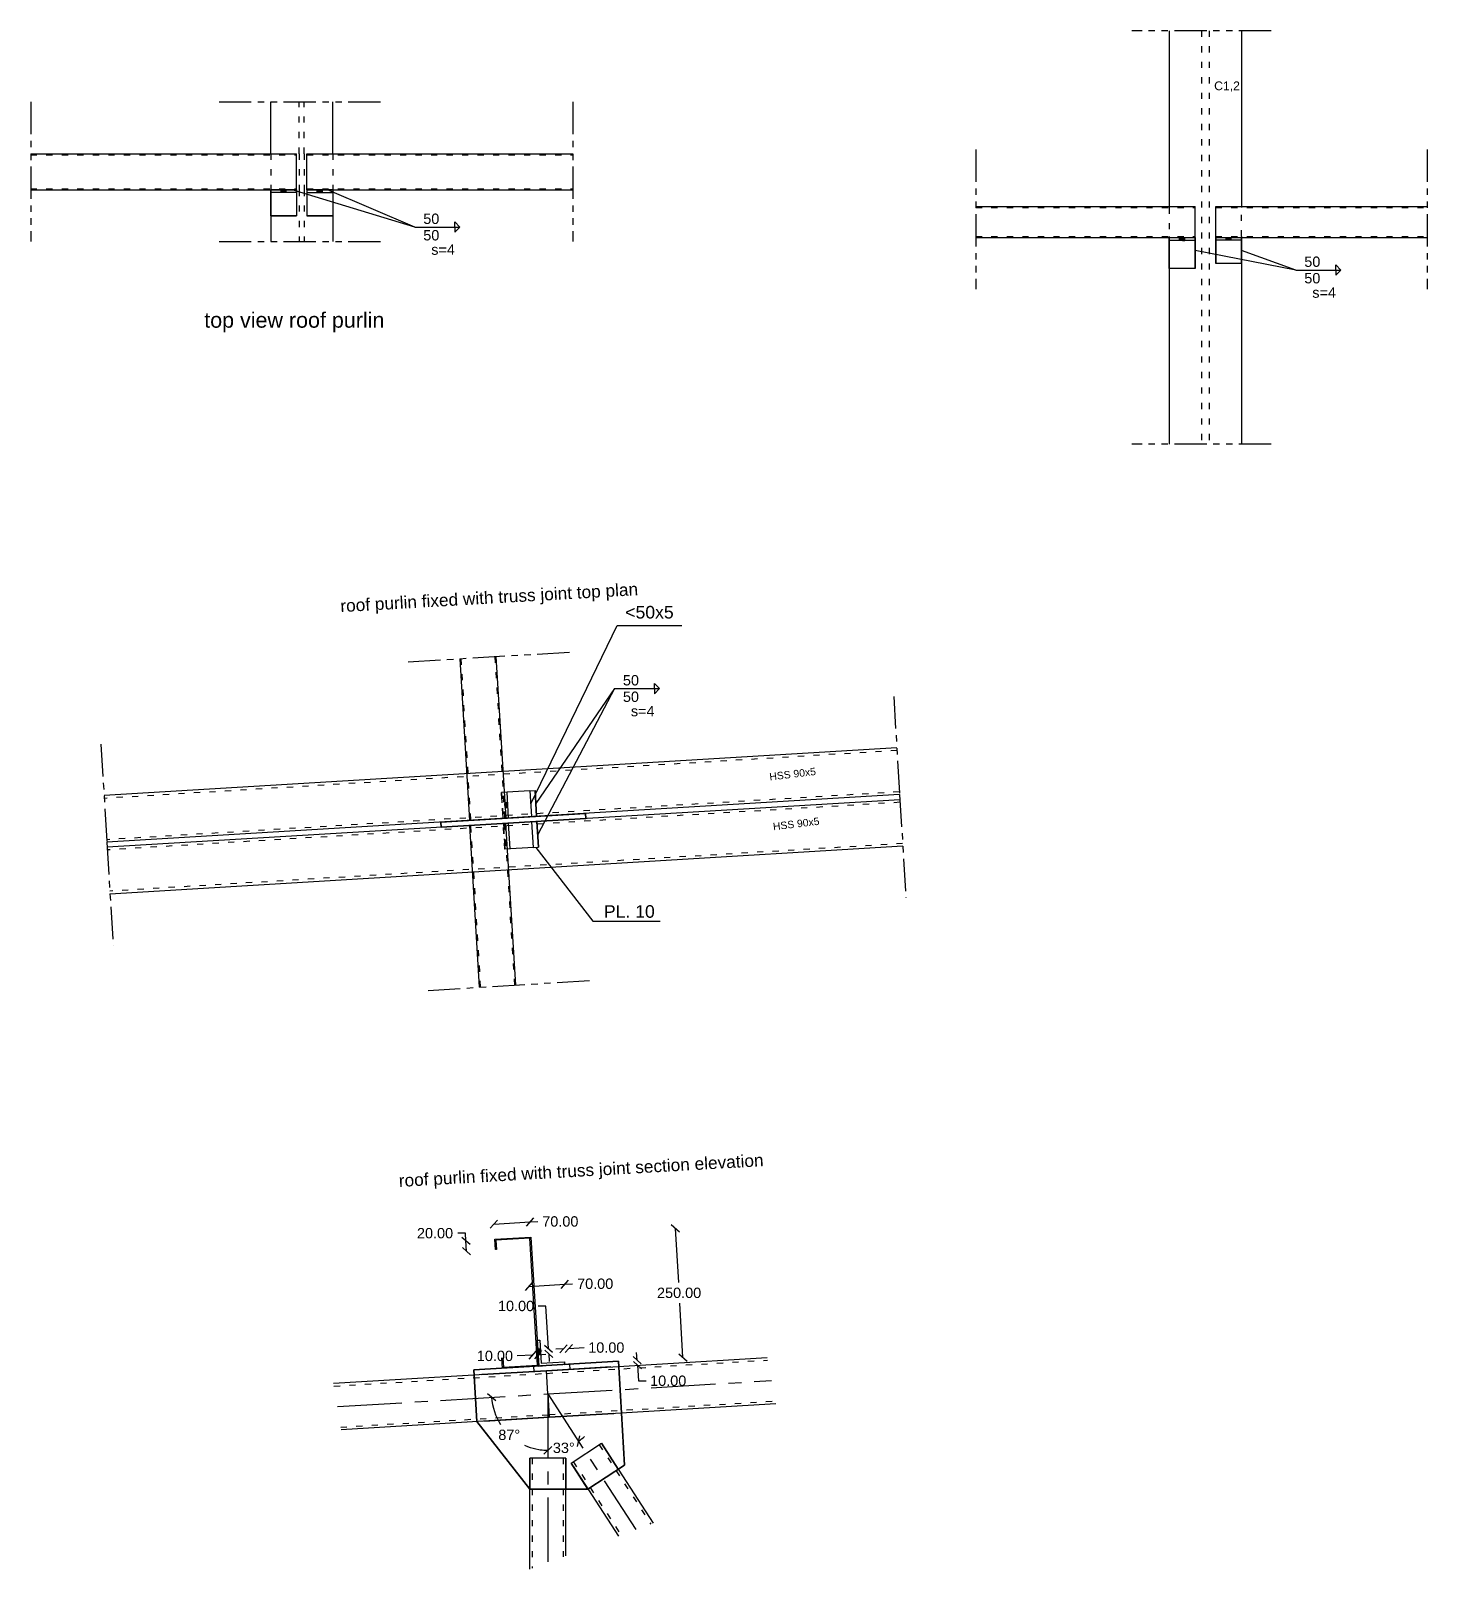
# Model space of a CAD drawing. Header units: inches. Extents: x -15 to 1885144, y -42615 to 866270.
# Drawn here: x 877594 to 880294, y 58402 to 61378 of the extents above; entities that cross this region are included whole.
import ezdxf

# ---------------------------------------------------------------- set-up
doc = ezdxf.new("R2010")
doc.units = ezdxf.units.IN
doc.header["$LTSCALE"] = 100
doc.header["$MEASUREMENT"] = 0
for name, pattern in [('CENTER', [2, 1.25, -0.25, 0.25, -0.25]), ('dash line', [30, 12, -18]), ('PHANTOM2', [1.25, 0.625, -0.125, 0.125, -0.125, 0.125, -0.125])]:
    doc.linetypes.add(name, pattern=pattern)
for name, color, linetype in [('bolt', 1, 'Continuous'), ('sections', 3, 'Continuous'), ('sections Dimensions', 6, 'Continuous'), ('text', 3, 'Continuous')]:
    doc.layers.add(name, color=color, linetype=linetype)
doc.layers.add('gusset plate', color=1, linetype='Continuous', lineweight=35)
doc.layers.add('weld', color=2, linetype='Continuous', lineweight=35)
doc.styles.get("Standard").update_dxf_attribs({"font": 'arial.ttf'})
doc.dimstyles.new('connections', dxfattribs={"dimtxt": 20, "dimasz": 15, "dimexe": 0.0625, "dimexo": 0.0625, "dimgap": 10, "dimtad": 0, "dimtih": 1, "dimtoh": 1, "dimzin": 0, "dimdsep": 46, "dimtxsty": 'Standard', "dimblk": 'OBLIQUE', "dimcen": 0.09, "dimse1": 1, "dimse2": 1, "dimclrd": 256, "dimclre": 256, "dimclrt": 256, "dimadec": 0, "dimazin": 0, "dimtfac": 1, "dimtofl": 0, "dimtmove": 0, "dimatfit": 3, "dimfxl": 1, "dimtfillclr": 256, "dimtolj": 1, "dimtzin": 0, "dimlwe": -1, "dimarcsym": 0})
pattern_1 = [(45, (0, 0), (-0.088388347648, 0.088388347648), [])]

# ---------------------------------------------------------------- blocks, each defined once
blk = doc.blocks.new('_Oblique')
at = {"color": 0, "linetype": 'ByBlock', "lineweight": -2}
blk.add_line((-0.5, -0.5), (0.5, 0.5), dxfattribs=at)
blk = doc.blocks.new('*D761')
at = {"layer": 'Defpoints', "color": 0, "linetype": 'CENTER', "transparency": 16777216}
for p in [(878593.4, 58741.1), (878593.4, 58741.1), (878614.1, 58634.3), (878763.7, 58478.8), (878593.4, 58415.1)]:
    blk.add_point(p, dxfattribs=at)
at = {"layer": 'sections Dimensions', "lineweight": -2, "transparency": 16777216}
for start, end in [(302.9977, 310.9041), (262.0936, 270)]:
    blk.add_arc((878593.4, 58741.1), 108.8, start, end, dxfattribs=at)
at = {"layer": 'sections Dimensions', "linetype": 'CENTER', "lineweight": -2, "transparency": 16777216, "xscale": 15, "yscale": 15, "zscale": 15}
for p, rotation in [((878593.4, 58632.3), 1.902478174997668e-11), ((878652.6, 58649.9), 212.9977051011944)]:
    blk.add_blockref('_Oblique', p, dxfattribs=dict(at, rotation=rotation))
at = {"layer": 'sections Dimensions', "linetype": 'CENTER', "transparency": 16777216, "insert": (878624.3, 58636.8), "char_height": 20, "attachment_point": 5}
blk.add_mtext('\\A1;33°', dxfattribs=at)
blk = doc.blocks.new('*D762')
at = {"layer": 'Defpoints', "color": 0, "linetype": 'CENTER', "transparency": 16777216}
for p in [(878593.4, 58741.1), (878593.4, 58741.1), (878186.4, 58716.7), (878501.4, 58683), (878593.4, 58415.1)]:
    blk.add_point(p, dxfattribs=at)
at = {"layer": 'sections Dimensions', "lineweight": -2, "transparency": 16777216}
for start, end in [(183.4336, 212.8326), (245.5925, 270)]:
    blk.add_arc((878593.4, 58741.1), 108.8, start, end, dxfattribs=at)
at = {"layer": 'sections Dimensions', "linetype": 'CENTER', "lineweight": -2, "transparency": 16777216, "xscale": 15, "yscale": 15, "zscale": 15}
for p, rotation in [((878484.8, 58734.6), 93.43363036246292), ((878593.4, 58632.3), 3.269384762916161e-11)]:
    blk.add_blockref('_Oblique', p, dxfattribs=dict(at, rotation=rotation))
at = {"layer": 'sections Dimensions', "linetype": 'CENTER', "transparency": 16777216, "insert": (878518.8, 58661.9), "char_height": 20, "attachment_point": 5}
blk.add_mtext('\\A1;87°', dxfattribs=at)
blk = doc.blocks.new('*D763')
at = {"layer": 'Defpoints', "color": 0, "ltscale": 10, "transparency": 16777216}
for p in [(878578.8, 58827.9), (878579.4, 58817.9), (878594.8, 58828.8)]:
    blk.add_point(p, dxfattribs=at)
at = {"layer": 'sections Dimensions', "lineweight": -2, "ltscale": 10, "transparency": 16777216}
for p, q in [((878589.8, 58911.3), (878574.8, 58911.3)), ((878594.8, 58828.8), (878589.8, 58911.3)), ((878595.4, 58818.9), (878596.3, 58803.9))]:
    blk.add_line(p, q, dxfattribs=at)
at = {"layer": 'sections Dimensions', "lineweight": -2, "ltscale": 10, "transparency": 16777216, "xscale": 15, "yscale": 15, "zscale": 15}
for p, rotation in [((878594.8, 58828.8), 273.4336303636615), ((878595.4, 58818.9), 93.43363036366145)]:
    blk.add_blockref('_Oblique', p, dxfattribs=dict(at, rotation=rotation))
at = {"layer": 'sections Dimensions', "ltscale": 10, "transparency": 16777216, "insert": (878532, 58911.3), "char_height": 20, "attachment_point": 5}
blk.add_mtext('\\A1;10.00', dxfattribs=at)
blk = doc.blocks.new('*D764')
at = {"layer": 'Defpoints', "color": 0, "ltscale": 10, "transparency": 16777216}
for p in [(878626.4, 58953.4), (878566.4, 58784.6), (878636.2, 58788.8)]:
    blk.add_point(p, dxfattribs=at)
at = {"layer": 'sections Dimensions', "lineweight": -2, "ltscale": 10, "transparency": 16777216}
for p, q in [((878556.5, 58949.2), (878626.4, 58953.4)), ((878626.4, 58953.4), (878641.3, 58954.3))]:
    blk.add_line(p, q, dxfattribs=at)
at = {"layer": 'sections Dimensions', "lineweight": -2, "ltscale": 10, "transparency": 16777216, "xscale": 15, "yscale": 15, "zscale": 15}
for p, rotation in [((878556.5, 58949.2), 183.4336303631311), ((878626.4, 58953.4), 3.433630363131083)]:
    blk.add_blockref('_Oblique', p, dxfattribs=dict(at, rotation=rotation))
at = {"layer": 'sections Dimensions', "ltscale": 10, "transparency": 16777216, "insert": (878685, 58954.3), "char_height": 20, "attachment_point": 5}
blk.add_mtext('\\A1;70.00', dxfattribs=at)
blk = doc.blocks.new('*D765')
at = {"layer": 'Defpoints', "color": 0, "ltscale": 10, "transparency": 16777216}
for p in [(878633.8, 58829), (878625.7, 58798.1), (878635.6, 58798.7)]:
    blk.add_point(p, dxfattribs=at)
at = {"layer": 'sections Dimensions', "lineweight": -2, "ltscale": 10, "transparency": 16777216}
for p, q in [((878623.8, 58828.4), (878608.9, 58827.5)), ((878633.8, 58829), (878663.8, 58830.8))]:
    blk.add_line(p, q, dxfattribs=at)
at = {"layer": 'sections Dimensions', "lineweight": -2, "ltscale": 10, "transparency": 16777216, "xscale": 15, "yscale": 15, "zscale": 15}
for p, rotation in [((878623.8, 58828.4), 3.433630362275766), ((878633.8, 58829), 183.4336303622757)]:
    blk.add_blockref('_Oblique', p, dxfattribs=dict(at, rotation=rotation))
at = {"layer": 'sections Dimensions', "ltscale": 10, "transparency": 16777216, "insert": (878706.5, 58830.8), "char_height": 20, "attachment_point": 5}
blk.add_mtext('\\A1;10.00', dxfattribs=at)
blk = doc.blocks.new('*D766')
at = {"layer": 'Defpoints', "color": 0, "ltscale": 10, "transparency": 16777216}
for p in [(878564.4, 58816.5), (878565.8, 58794.5), (878575.7, 58795.1)]:
    blk.add_point(p, dxfattribs=at)
at = {"layer": 'sections Dimensions', "lineweight": -2, "ltscale": 10, "transparency": 16777216}
for p, q in [((878564.4, 58816.5), (878533.9, 58814.7)), ((878574.4, 58817.1), (878589.4, 58818))]:
    blk.add_line(p, q, dxfattribs=at)
at = {"layer": 'sections Dimensions', "lineweight": -2, "ltscale": 10, "transparency": 16777216, "xscale": 15, "yscale": 15, "zscale": 15}
for p, rotation in [((878564.4, 58816.5), 3.433630362400586), ((878574.4, 58817.1), 183.4336303624006)]:
    blk.add_blockref('_Oblique', p, dxfattribs=dict(at, rotation=rotation))
at = {"layer": 'sections Dimensions', "ltscale": 10, "transparency": 16777216, "insert": (878491.1, 58814.7), "char_height": 20, "attachment_point": 5}
blk.add_mtext('\\A1;10.00', dxfattribs=at)
blk = doc.blocks.new('*D767')
at = {"layer": 'Defpoints', "color": 0, "ltscale": 10, "transparency": 16777216}
for p in [(878635.6, 58798.7), (878636.2, 58788.8), (878766.7, 58796.6)]:
    blk.add_point(p, dxfattribs=at)
at = {"layer": 'sections Dimensions', "lineweight": -2, "ltscale": 10, "transparency": 16777216}
for p, q in [((878766.1, 58806.6), (878765.2, 58821.5)), ((878766.7, 58796.6), (878768.5, 58766.6)), ((878768.5, 58766.6), (878783.5, 58766.6))]:
    blk.add_line(p, q, dxfattribs=at)
at = {"layer": 'sections Dimensions', "lineweight": -2, "ltscale": 10, "transparency": 16777216, "xscale": 15, "yscale": 15, "zscale": 15}
for p, rotation in [((878766.1, 58806.6), 273.433630363128), ((878766.7, 58796.6), 93.43363036312797)]:
    blk.add_blockref('_Oblique', p, dxfattribs=dict(at, rotation=rotation))
at = {"layer": 'sections Dimensions', "ltscale": 10, "transparency": 16777216, "insert": (878826.2, 58766.6), "char_height": 20, "attachment_point": 5}
blk.add_mtext('\\A1;10.00', dxfattribs=at)
blk = doc.blocks.new('*D768')
at = {"layer": 'Defpoints', "color": 0, "ltscale": 10, "transparency": 16777216}
for p in [(878559, 59073.9), (878490.9, 59040.5), (878560.8, 59044.7)]:
    blk.add_point(p, dxfattribs=at)
at = {"layer": 'sections Dimensions', "lineweight": -2, "ltscale": 10, "transparency": 16777216}
for p, q in [((878489.1, 59069.7), (878559, 59073.9)), ((878559, 59073.9), (878574, 59074.8))]:
    blk.add_line(p, q, dxfattribs=at)
at = {"layer": 'sections Dimensions', "lineweight": -2, "ltscale": 10, "transparency": 16777216, "xscale": 15, "yscale": 15, "zscale": 15}
for p, rotation in [((878559, 59073.9), 3.433630362103344), ((878489.1, 59069.7), 183.4336303621033)]:
    blk.add_blockref('_Oblique', p, dxfattribs=dict(at, rotation=rotation))
at = {"layer": 'sections Dimensions', "ltscale": 10, "transparency": 16777216, "insert": (878617.6, 59074.8), "char_height": 20, "attachment_point": 5}
blk.add_mtext('\\A1;70.00', dxfattribs=at)
blk = doc.blocks.new('*D769')
at = {"layer": 'Defpoints', "color": 0, "ltscale": 10, "transparency": 16777216}
for p in [(878560.8, 59044.7), (878575.7, 58795.1), (878854.8, 58811.9)]:
    blk.add_point(p, dxfattribs=at)
at = {"layer": 'sections Dimensions', "lineweight": -2, "ltscale": 10, "transparency": 16777216}
for p, q in [((878839.9, 59061.4), (878846.1, 58956.9)), ((878854.8, 58811.9), (878848.6, 58916.5))]:
    blk.add_line(p, q, dxfattribs=at)
at = {"layer": 'sections Dimensions', "lineweight": -2, "ltscale": 10, "transparency": 16777216, "xscale": 15, "yscale": 15, "zscale": 15}
for p, rotation in [((878839.9, 59061.4), 93.4336303623059), ((878854.8, 58811.9), 273.4336303623058)]:
    blk.add_blockref('_Oblique', p, dxfattribs=dict(at, rotation=rotation))
at = {"layer": 'sections Dimensions', "ltscale": 10, "transparency": 16777216, "insert": (878847.3, 58936.7), "char_height": 20, "attachment_point": 5}
blk.add_mtext('\\A1;250.00', dxfattribs=at)
blk = doc.blocks.new('*D770')
at = {"layer": 'Defpoints', "color": 0, "ltscale": 10, "transparency": 16777216}
for p in [(878435, 59037.1), (878490.9, 59040.5), (878492.1, 59020.5)]:
    blk.add_point(p, dxfattribs=at)
at = {"layer": 'sections Dimensions', "lineweight": -2, "ltscale": 10, "transparency": 16777216}
for p, q in [((878434.1, 59052.1), (878419.1, 59052.1)), ((878435, 59037.1), (878434.1, 59052.1)), ((878436.2, 59017.2), (878435, 59037.1))]:
    blk.add_line(p, q, dxfattribs=at)
at = {"layer": 'sections Dimensions', "lineweight": -2, "ltscale": 10, "transparency": 16777216, "xscale": 15, "yscale": 15, "zscale": 15}
for p, rotation in [((878435, 59037.1), 93.43363036232736), ((878436.2, 59017.2), 273.4336303623274)]:
    blk.add_blockref('_Oblique', p, dxfattribs=dict(at, rotation=rotation))
at = {"layer": 'sections Dimensions', "ltscale": 10, "transparency": 16777216, "insert": (878375.3, 59052.1), "char_height": 20, "attachment_point": 5}
blk.add_mtext('\\A1;20.00', dxfattribs=at)

msp = doc.modelspace()

# ---------------------------------------------------------------- hatches: boundary and pattern name
at = {"layer": 'bolt', "ltscale": 10}
h = msp.add_hatch(dxfattribs=at)
h.set_pattern_fill('ANSI31', color=256)
h.set_pattern_definition(pattern_1)
h.paths.add_polyline_path([(878087.568, 61065.637), (878087.568, 61070.637), (878077.568, 61070.637), (878077.568, 61065.637)])
h.paths.add_polyline_path([(878157.568, 61065.637), (878157.568, 61070.637), (878147.568, 61070.637), (878147.568, 61065.637)])
h = msp.add_hatch(dxfattribs=at)
h.set_pattern_fill('ANSI31', color=256)
h.set_pattern_definition([(45, (-45, 0), (-0.088388347648, 0.088388347648), [])])
h.paths.add_polyline_path([(879824.936, 60978.41), (879814.936, 60978.41), (879814.936, 60972.41), (879824.936, 60972.41)])
h = msp.add_hatch(dxfattribs=at)
h.set_pattern_fill('ANSI31', color=256)
h.set_pattern_definition([(45, (45, 0), (-0.088388347648, 0.088388347648), [])])
h.paths.add_polyline_path([(879914.936, 60978.41), (879904.936, 60978.41), (879904.936, 60973.41), (879914.936, 60973.41)])
h = msp.add_hatch(dxfattribs=at)
h.set_pattern_fill('ANSI31', color=256)
h.set_pattern_definition(pattern_1)
h.paths.add_polyline_path([(878515.03, 59885.238), (878510.1, 59884.94), (878510.703, 59874.959), (878515.629, 59875.256)])

# ---------------------------------------------------------------- linework, layer by layer
for p, q in [((878077.568, 61065.637), (878077.568, 61070.637)), ((878087.568, 61065.637), (878087.568, 61070.637)), ((878147.568, 61065.637), (878147.568, 61070.637)), ((878157.568, 61065.637), (878157.568, 61070.637)), ((879814.936, 60972.41), (879814.936, 60978.41)), ((879824.936, 60972.41), (879824.936, 60978.41)), ((879904.936, 60973.41), (879904.936, 60978.41)), ((879914.936, 60973.41), (879914.936, 60978.41)), ((878515.028, 59885.238), (878510.1, 59884.94)), ((878515.629, 59875.256), (878510.701, 59874.959)), ((878578.787, 58827.882), (878573.796, 58827.583)), ((878579.386, 58817.9), (878574.395, 58817.601))]:
    msp.add_line(p, q, dxfattribs=at)
at = {"layer": 'bolt', "linetype": 'Continuous', "ltscale": 10}
for p, q in [((878573.804, 58827.456), (878573.94, 58827.592)), ((878573.814, 58827.289), (878574.128, 58827.603)), ((878573.824, 58827.122), (878574.316, 58827.614)), ((878573.834, 58826.955), (878574.504, 58827.625)), ((878573.844, 58826.788), (878574.692, 58827.637)), ((878573.854, 58826.622), (878574.88, 58827.648)), ((878573.864, 58826.455), (878575.068, 58827.659)), ((878573.874, 58826.288), (878575.256, 58827.671)), ((878573.884, 58826.121), (878575.444, 58827.682)), ((878573.894, 58825.955), (878575.633, 58827.693)), ((878573.904, 58825.788), (878575.821, 58827.704)), ((878573.914, 58825.621), (878576.009, 58827.716)), ((878573.924, 58825.454), (878576.197, 58827.727)), ((878573.934, 58825.288), (878576.385, 58827.738)), ((878573.944, 58825.121), (878576.573, 58827.75)), ((878573.954, 58824.954), (878576.761, 58827.761)), ((878573.964, 58824.787), (878576.949, 58827.772)), ((878573.974, 58824.62), (878577.137, 58827.783)), ((878573.984, 58824.454), (878577.325, 58827.795)), ((878573.994, 58824.287), (878577.513, 58827.806)), ((878574.004, 58824.12), (878577.701, 58827.817)), ((878574.014, 58823.953), (878577.889, 58827.829)), ((878574.024, 58823.787), (878578.077, 58827.84)), ((878574.034, 58823.62), (878578.265, 58827.851)), ((878574.044, 58823.453), (878578.453, 58827.862)), ((878574.054, 58823.286), (878578.642, 58827.874)), ((878574.064, 58823.12), (878578.79, 58827.845)), ((878574.074, 58822.953), (878578.8, 58827.678)), ((878574.084, 58822.786), (878578.81, 58827.511)), ((878574.094, 58822.619), (878578.82, 58827.345)), ((878574.104, 58822.452), (878578.83, 58827.178)), ((878574.114, 58822.286), (878578.84, 58827.011)), ((878574.124, 58822.119), (878578.85, 58826.844)), ((878574.134, 58821.952), (878578.86, 58826.678)), ((878574.144, 58821.785), (878578.87, 58826.511)), ((878574.154, 58821.619), (878578.88, 58826.344)), ((878574.164, 58821.452), (878578.89, 58826.177)), ((878574.174, 58821.285), (878578.9, 58826.011)), ((878574.184, 58821.118), (878578.91, 58825.844)), ((878574.194, 58820.952), (878578.92, 58825.677)), ((878574.204, 58820.785), (878578.93, 58825.51)), ((878574.214, 58820.618), (878578.94, 58825.343)), ((878574.224, 58820.451), (878578.95, 58825.177)), ((878574.234, 58820.284), (878578.96, 58825.01)), ((878574.244, 58820.118), (878578.97, 58824.843)), ((878574.254, 58819.951), (878578.98, 58824.676)), ((878574.264, 58819.784), (878578.99, 58824.51)), ((878574.274, 58819.617), (878579, 58824.343)), ((878574.284, 58819.451), (878579.01, 58824.176)), ((878574.294, 58819.284), (878579.02, 58824.009)), ((878574.304, 58819.117), (878579.03, 58823.842)), ((878574.314, 58818.95), (878579.04, 58823.676)), ((878574.324, 58818.783), (878579.05, 58823.509)), ((878574.334, 58818.617), (878579.06, 58823.342)), ((878574.344, 58818.45), (878579.07, 58823.175)), ((878574.354, 58818.283), (878579.08, 58823.009)), ((878574.364, 58818.116), (878579.09, 58822.842)), ((878574.374, 58817.95), (878579.1, 58822.675)), ((878574.384, 58817.783), (878579.11, 58822.508)), ((878574.394, 58817.616), (878579.12, 58822.342)), ((878574.566, 58817.611), (878579.13, 58822.175)), ((878574.754, 58817.622), (878579.14, 58822.008)), ((878574.942, 58817.634), (878579.15, 58821.841)), ((878575.13, 58817.645), (878579.16, 58821.674)), ((878575.318, 58817.656), (878579.17, 58821.508)), ((878575.506, 58817.668), (878579.18, 58821.341)), ((878575.695, 58817.679), (878579.19, 58821.174)), ((878575.883, 58817.69), (878579.2, 58821.007)), ((878576.071, 58817.701), (878579.21, 58820.841)), ((878576.259, 58817.713), (878579.22, 58820.674)), ((878576.447, 58817.724), (878579.23, 58820.507)), ((878576.635, 58817.735), (878579.24, 58820.34)), ((878576.823, 58817.747), (878579.25, 58820.174)), ((878577.011, 58817.758), (878579.26, 58820.007)), ((878577.199, 58817.769), (878579.27, 58819.84)), ((878577.387, 58817.78), (878579.28, 58819.673)), ((878577.575, 58817.792), (878579.29, 58819.506)), ((878577.763, 58817.803), (878579.3, 58819.34)), ((878577.951, 58817.814), (878579.31, 58819.173)), ((878578.139, 58817.826), (878579.32, 58819.006)), ((878578.327, 58817.837), (878579.33, 58818.839)), ((878578.515, 58817.848), (878579.34, 58818.673)), ((878578.704, 58817.859), (878579.35, 58818.506)), ((878578.892, 58817.871), (878579.36, 58818.339)), ((878579.08, 58817.882), (878579.37, 58818.172)), ((878579.268, 58817.893), (878579.38, 58818.006))]:
    msp.add_line(p, q, dxfattribs=at)
at = {"layer": 'gusset plate'}
for p, q in [((878666.011, 59864.241), (878386.45, 59847.467)), ((878666.613, 59854.278), (878387.051, 59837.504)), ((878729.84, 58804.387), (878450.278, 58787.613)), ((878450.278, 58787.613), (878456.268, 58687.793)), ((878741.909, 58603.236), (878729.84, 58804.387)), ((878671.03, 58557.211), (878741.909, 58603.236))]:
    msp.add_line(p, q, dxfattribs=at)
at = {"layer": 'gusset plate', "ltscale": 10}
for p, q in [((878666.011, 59864.241), (878666.613, 59854.278)), ((878386.45, 59847.467), (878387.051, 59837.504))]:
    msp.add_line(p, q, dxfattribs=at)
at = {"layer": 'gusset plate', "linetype": 'dash line'}
for p, q in [((878558.353, 58557.211), (878456.268, 58687.793)), ((878671.03, 58557.211), (878558.353, 58557.211))]:
    msp.add_line(p, q, dxfattribs=at)
at = {"layer": 'sections', "linetype": 'PHANTOM2'}
for p, q in [((879992.436, 61378.41), (879722.436, 61378.41)), ((877593.614, 61240.637), (877593.614, 60970.637)), ((877957.568, 61240.637), (878277.568, 61240.637)), ((878641.521, 61240.637), (878641.521, 60970.637)), ((879420.983, 61148.41), (879420.983, 60878.41)), ((880293.89, 61148.41), (880293.89, 60878.41)), ((877957.568, 60970.637), (878277.568, 60970.637)), ((879992.436, 60578.41), (879722.436, 60578.41)), ((878323.369, 60157.673), (878642.745, 60176.836)), ((879262.209, 60090.651), (879273.737, 59901.001)), ((877729.358, 59998.078), (877740.738, 59808.419)), ((879273.737, 59901.001), (879285.889, 59701.083)), ((877740.738, 59808.419), (877752.734, 59608.492)), ((878361.762, 59521.961), (878681.122, 59541.374))]:
    msp.add_line(p, q, dxfattribs=at)
at = {"layer": 'sections', "ltscale": 10}
for p, q in [((879794.936, 61378.41), (879794.936, 61036.41)), ((879934.936, 61378.41), (879934.936, 61036.41)), ((878057.568, 61140.637), (878057.568, 61240.637)), ((878177.568, 61140.637), (878177.568, 61240.637)), ((877593.614, 61140.637), (878107.568, 61140.637)), ((878107.568, 61070.637), (878107.568, 61140.637)), ((878127.568, 61070.637), (878127.568, 61140.637)), ((878127.568, 61140.637), (878641.521, 61140.637)), ((877593.614, 61070.637), (878107.568, 61070.637)), ((878057.568, 61070.637), (878057.568, 60970.637)), ((878057.568, 61070.637), (878107.568, 61070.637)), ((878057.568, 61065.637), (878057.568, 61070.637)), ((878107.568, 61065.637), (878057.568, 61065.637)), ((878057.568, 61020.637), (878057.568, 61065.637)), ((878107.568, 61070.637), (878107.568, 61065.637)), ((878107.568, 61065.637), (878107.568, 61020.637)), ((878177.568, 61070.637), (878127.568, 61070.637)), ((878127.568, 61070.637), (878127.568, 61065.637)), ((878127.568, 61070.637), (878641.521, 61070.637)), ((878127.568, 61065.637), (878177.568, 61065.637)), ((878127.568, 61065.637), (878127.568, 61020.637)), ((878177.568, 61070.637), (878177.568, 60970.637)), ((878107.568, 61020.637), (878057.568, 61020.637)), ((878127.568, 61020.637), (878177.568, 61020.637)), ((879420.983, 61038.41), (879844.936, 61038.41)), ((879844.936, 60978.41), (879844.936, 61038.41)), ((879884.936, 60978.41), (879884.936, 61038.41)), ((879884.936, 61038.41), (880293.89, 61038.41)), ((879420.983, 60978.41), (879844.936, 60978.41)), ((879794.936, 60980.41), (879794.936, 60578.41)), ((879794.936, 60978.41), (879844.936, 60978.41)), ((879794.936, 60973.41), (879794.936, 60978.41)), ((879794.936, 60928.41), (879794.936, 60973.41)), ((879844.936, 60972.41), (879794.936, 60972.41)), ((879844.936, 60978.41), (879844.936, 60973.41)), ((879844.936, 60973.41), (879844.936, 60918.41)), ((879884.936, 60978.41), (879934.936, 60978.41)), ((879884.936, 60973.41), (879884.936, 60978.41)), ((879884.936, 60978.41), (880293.89, 60978.41)), ((879934.936, 60973.41), (879884.936, 60973.41)), ((879884.936, 60928.41), (879884.936, 60973.41)), ((879934.936, 60980.41), (879934.936, 60578.41)), ((879934.936, 60978.41), (879934.936, 60973.41)), ((879934.936, 60973.41), (879934.936, 60928.41)), ((879934.936, 60928.41), (879884.936, 60928.41)), ((879844.936, 60918.41), (879794.936, 60918.41)), ((878423.19, 60163.663), (878441.962, 59850.798)), ((878493.014, 60167.852), (878511.909, 59854.992)), ((879273.734, 59901.053), (877740.735, 59808.471)), ((878513.832, 59905.204), (878516.827, 59855.29)), ((878558.803, 59907.92), (878568.785, 59908.523)), ((878558.803, 59907.92), (878561.818, 59858.006)), ((878568.785, 59908.523), (878571.781, 59858.587)), ((878461.578, 59528.028), (878442.561, 59840.878)), ((878531.399, 59532.272), (878512.504, 59845.132)), ((878520.457, 59795.517), (878517.423, 59845.429)), ((878565.428, 59798.233), (878562.413, 59848.147)), ((878575.41, 59798.835), (878572.374, 59848.769)), ((879279.822, 59800.899), (877746.744, 59708.312)), ((878565.428, 59798.233), (878575.41, 59798.835)), ((878575.743, 58795.141), (878557.695, 58794.058)), ((878575.743, 58795.141), (878565.761, 58794.542)), ((878565.761, 58794.542), (878566.36, 58784.56)), ((878575.743, 58795.141), (878590.059, 58796)), ((878625.653, 58798.136), (878635.635, 58798.735)), ((878635.635, 58798.735), (878636.234, 58788.753))]:
    msp.add_line(p, q, dxfattribs=at)
at = {"layer": 'sections', "linetype": 'dash line', "ltscale": 0.01}
for p, q in [((879857.436, 61378.41), (879857.436, 60578.41)), ((879872.436, 61378.41), (879872.436, 60578.41)), ((878112.568, 61140.637), (878112.568, 61240.637)), ((878122.568, 61140.637), (878122.568, 61240.637)), ((877593.614, 61138.637), (878107.568, 61138.637)), ((878057.568, 61140.637), (878057.568, 61070.637)), ((878112.568, 61140.637), (878112.568, 61070.637)), ((878122.568, 61140.637), (878122.568, 61070.637)), ((878127.568, 61138.637), (878641.521, 61138.637)), ((878177.568, 61140.637), (878177.568, 61070.637)), ((877593.614, 61072.637), (878107.568, 61072.637)), ((878112.568, 61070.637), (878112.568, 60970.637)), ((878122.568, 61070.637), (878122.568, 60970.637)), ((878127.568, 61072.637), (878641.521, 61072.637)), ((879420.983, 61036.41), (879844.936, 61036.41)), ((879794.936, 61036.41), (879794.936, 60980.41)), ((879884.936, 61036.41), (880293.89, 61036.41)), ((879934.936, 60980.41), (879934.936, 61036.41)), ((879420.983, 60980.41), (879844.936, 60980.41)), ((879884.936, 60980.41), (880293.89, 60980.41)), ((878425.137, 60163.779), (878444.033, 59850.893)), ((878491.019, 60167.732), (878509.913, 59854.872)), ((879268.643, 59985.9), (877735.644, 59893.318)), ((879273.43, 59906.044), (877740.431, 59813.462)), ((879274.66, 59885.751), (877741.617, 59793.769)), ((878506.845, 59854.691), (878503.85, 59904.601)), ((878463.525, 59528.147), (878444.629, 59841.033)), ((878507.441, 59844.822), (878510.475, 59794.914)), ((878529.403, 59532.151), (878510.509, 59845.012)), ((879279.451, 59805.895), (877746.408, 59713.912)), ((878590.958, 58781.027), (879018.201, 58806.663)), ((878179.841, 58756.366), (878590.958, 58781.027)), ((878595.879, 58701.179), (879033.105, 58727.413)), ((878192.998, 58677.011), (878595.749, 58701.171)), ((878692.868, 58642.932), (878792.483, 58489.526)), ((878563.353, 58617.211), (878563.353, 58403.933)), ((878623.353, 58617.211), (878623.353, 58426.346)), ((878642.547, 58610.255), (878734.908, 58468.019))]:
    msp.add_line(p, q, dxfattribs=at)
at = {"layer": 'sections'}
for p, q in [((879268.276, 59990.845), (877735.311, 59898.867)), ((879274.361, 59890.742), (877741.318, 59798.76)), ((878590.658, 58786.018), (878179.019, 58761.32)), ((878590.658, 58786.018), (879017.27, 58811.615)), ((878596.048, 58696.18), (878193.821, 58672.046)), ((878596.048, 58696.18), (879034.036, 58722.459)), ((878638.353, 58607.532), (878697.062, 58645.655)), ((878701.211, 58639.264), (878797.28, 58491.318)), ((878558.353, 58402.065), (878558.353, 58617.211)), ((878628.353, 58617.211), (878558.353, 58617.211)), ((878628.353, 58428.214), (878628.353, 58617.211)), ((878642.503, 58601.142), (878730.11, 58466.226))]:
    msp.add_line(p, q, dxfattribs=at)
at = {"layer": 'sections', "ltscale": 0.01}
for p, q in [((878558.803, 59907.92), (878503.85, 59904.601)), ((878565.428, 59798.233), (878510.475, 59794.914))]:
    msp.add_line(p, q, dxfattribs=at)
at = {"layer": 'sections', "linetype": 'CENTER'}
for p, q in [((878593.353, 58741.099), (878590.658, 58786.018)), ((878593.353, 58741.099), (879025.653, 58767.037)), ((878186.42, 58716.683), (878593.353, 58741.099)), ((878593.353, 58741.099), (878593.353, 58415.14)), ((878593.353, 58741.099), (878763.695, 58478.772)), ((878593.353, 58741.099), (878596.048, 58696.18))]:
    msp.add_line(p, q, dxfattribs=at)
at = {"layer": 'sections', "ltscale": 10}
msp.add_lwpolyline([(878506.667, 58811.033), (878507.745, 58793.065), (878573.627, 58797.018), (878558.893, 59042.576), (878493.012, 59038.623), (878494.09, 59020.656), (878492.093, 59020.536), (878490.895, 59040.5), (878560.77, 59044.693), (878575.743, 58795.141), (878505.869, 58790.949), (878504.671, 58810.913)], dxfattribs=at)
msp.add_lwpolyline([(878572.748, 58845.052), (878577.739, 58845.351), (878580.434, 58800.432), (878625.354, 58803.127), (878625.653, 58798.136), (878575.743, 58795.141)], close=True, dxfattribs=at)
at = {"layer": 'sections Dimensions', "ltscale": 10}
for p, q in [((878336.056, 60998.636), (878099.309, 61070.637)), ((878336.056, 60998.636), (878167.526, 61070.637)), ((880039.705, 60915.535), (879844.936, 60953.41)), ((880039.705, 60915.535), (879934.936, 60953.41)), ((878560.311, 59882.963), (878727.808, 60227.726)), ((878727.808, 60227.726), (878852.325, 60227.726)), ((878722.138, 60105.808), (878570.283, 59883.555)), ((878722.138, 60105.808), (878573.892, 59823.802)), ((878570.419, 59798.534), (878680.506, 59656.049)), ((878680.506, 59656.049), (878810.92, 59656.049))]:
    msp.add_line(p, q, dxfattribs=at)
at = {"layer": 'sections Dimensions'}
for p, q in [((878336.056, 60998.636), (878423.483, 60998.636)), ((878423.483, 60998.636), (878413.483, 61008.636)), ((878413.483, 60998.636), (878413.483, 61008.636)), ((878423.483, 60998.636), (878413.483, 60988.636)), ((878413.483, 60998.636), (878413.483, 60988.636)), ((880039.705, 60915.535), (880127.132, 60915.535)), ((880127.132, 60915.535), (880117.132, 60925.535)), ((880117.132, 60915.535), (880117.132, 60925.535)), ((880127.132, 60915.535), (880117.132, 60905.535)), ((880117.132, 60915.535), (880117.132, 60905.535)), ((878722.138, 60105.808), (878809.565, 60105.808)), ((878809.565, 60105.808), (878799.565, 60115.808)), ((878799.565, 60105.808), (878799.565, 60115.808)), ((878809.565, 60105.808), (878799.565, 60095.808)), ((878799.565, 60105.808), (878799.565, 60095.808))]:
    msp.add_line(p, q, dxfattribs=at)
at = {"layer": 'weld', "ltscale": 10}
for p, q in [((878057.568, 61070.637), (878107.568, 61070.637)), ((878127.568, 61070.637), (878177.568, 61070.637)), ((878057.568, 61020.637), (878107.568, 61020.637)), ((878127.568, 61020.637), (878177.568, 61020.637)), ((879794.936, 60918.41), (879794.936, 60978.41)), ((879844.936, 60978.41), (879844.936, 60918.41)), ((879884.936, 60928.41), (879884.936, 60978.41)), ((879934.936, 60978.41), (879934.936, 60928.41)), ((878568.785, 59908.523), (878571.777, 59858.66)), ((878575.41, 59798.835), (878572.379, 59848.696))]:
    msp.add_line(p, q, dxfattribs=at)
at = {"layer": 'weld', "linetype": 'dash line', "ltscale": 0.01}
for p, q in [((878503.85, 59904.601), (878506.842, 59854.738)), ((878510.475, 59794.914), (878507.444, 59844.775))]:
    msp.add_line(p, q, dxfattribs=at)
at = {"layer": 'weld', "linetype": 'CENTER'}
for p, q in [((878590.658, 58786.018), (878450.909, 58777.633)), ((878590.658, 58786.018), (878730.407, 58794.403)), ((878596.048, 58696.18), (878456.3, 58687.795)), ((878596.048, 58696.18), (878735.797, 58704.565)), ((878697.062, 58645.655), (878729.738, 58595.333)), ((878558.353, 58617.211), (878558.353, 58557.211)), ((878628.353, 58617.211), (878628.353, 58557.211)), ((878638.353, 58607.532), (878671.03, 58557.211))]:
    msp.add_line(p, q, dxfattribs=at)

# ---------------------------------------------------------------- texts
at = {"layer": 'sections Dimensions', "linetype": 'dash line'}
for s, p in [('50', (878352.533, 61004.708)), ('50', (878352.533, 60972.823)), ('s=4', (878367.942, 60944.99)), ('50', (880056.182, 60921.607)), ('50', (880056.182, 60889.722)), ('s=4', (880071.591, 60861.889)), ('50', (878738.615, 60111.88)), ('50', (878738.615, 60079.995)), ('s=4', (878754.024, 60052.162))]:
    msp.add_text(s, height=20, dxfattribs=at).set_placement(p)
at = {"layer": 'sections Dimensions', "ltscale": 10}
for s, p in [('<50x5', (878743.108, 60241.364)), ('PL. 10', (878701.851, 59662.397))]:
    msp.add_text(s, height=24.3555, dxfattribs=at).set_placement(p)
at = {"layer": 'text', "ltscale": 10}
for s, height, p in [('C1,2', 16.8962, (879881.875, 61263.471)), ('top view roof purlin', 29.71294, (877929.011, 60803.955))]:
    msp.add_text(s, height=height, dxfattribs=at).set_placement(p)
for s, height, rotation, p in [('roof purlin fixed with truss joint top plan', 23.87754, 3.275894, (878192.874, 60253.642)), ('HSS 90x5', 14.3697, 6.912112, (879022.761, 59927.885)), ('HSS 90x5', 14.3697, 6.912112, (879029.646, 59831.563)), ('roof purlin fixed with truss joint section elevation', 23.87754, 3.275894, (878305.945, 59141.633))]:
    msp.add_text(s, height=height, rotation=rotation, dxfattribs=at).set_placement(p)

# ---------------------------------------------------------------- dimensions: what is measured, and where the dimension line sits
at = {"layer": 'sections Dimensions', "ltscale": 10}
for p1, p2, distance, picture, middle in [((878490.895, 59040.5), (878560.77, 59044.693), 29.223, '*D768', (878617.622, 59074.762)), ((878492.093, 59020.536), (878490.895, 59040.5), 55.952, '*D770', (878375.265, 59052.122)), ((878560.77, 59044.693), (878575.743, 58795.141), 279.586, '*D769', (878847.34, 58936.662)), ((878625.653, 58798.136), (878635.635, 58798.735), 30.338, '*D765', (878706.534, 58830.815)), ((878635.635, 58798.735), (878636.234, 58788.753), 130.667, '*D767', (878826.232, 58766.633))]:
    dim = msp.add_aligned_dim(p1=p1, p2=p2, distance=distance, dimstyle='connections', dxfattribs=at)
    dim.commit()
    dim.dimension.update_dxf_attribs({"geometry": picture, "text_midpoint": middle})
for base, p1, p2, angle, picture, middle in [((878626.357, 58953.379), (878566.36, 58784.56), (878636.234, 58788.753), 3.43363, '*D764', (878684.958, 58954.277)), ((878594.754, 58828.84), (878579.386, 58817.9), (878578.787, 58827.882), 93.43363, '*D763', (878532.035, 58911.342)), ((878564.444, 58816.495), (878575.743, 58795.141), (878565.761, 58794.542), 183.43363, '*D766', (878491.118, 58814.661))]:
    dim = msp.add_linear_dim(base=base, p1=p1, p2=p2, angle=angle, dimstyle='connections', dxfattribs=at)
    dim.commit()
    dim.dimension.update_dxf_attribs({"geometry": picture, "text_midpoint": middle, "dimtype": 161})
at = {"layer": 'sections Dimensions', "linetype": 'CENTER'}
dim = msp.add_angular_dim_2l(base=(878501.388, 58682.986), line1=((878186.42, 58716.683), (878593.353, 58741.099)), line2=((878593.353, 58741.099), (878593.353, 58415.14)), dimstyle='connections', dxfattribs=at)
dim.commit()
dim.dimension.update_dxf_attribs({"geometry": '*D762', "text_midpoint": (878518.768, 58661.904)})
dim = msp.add_angular_dim_2l(base=(878614.11, 58634.31), line1=((878593.353, 58741.099), (878593.353, 58415.14)), line2=((878593.353, 58741.099), (878763.695, 58478.772)), dimstyle='connections', dxfattribs=at)
dim.commit()
dim.dimension.update_dxf_attribs({"geometry": '*D761', "text_midpoint": (878624.328, 58636.814), "dimtype": 162})

doc.saveas('drawing.dxf')
